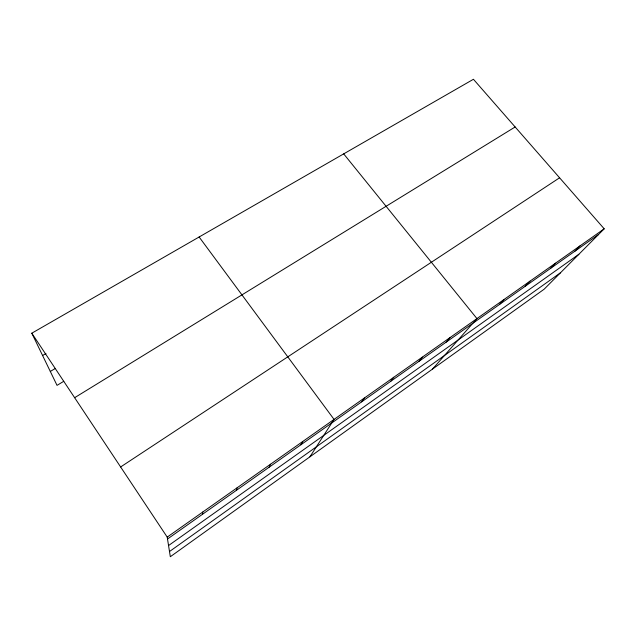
<?xml version="1.0" encoding="UTF-8"?>
<svg xmlns="http://www.w3.org/2000/svg" width="636" height="636" viewBox="0 0 636 636"><rect width="100%" height="100%" fill="white"/><g stroke="black" fill="none" stroke-linecap="round" stroke-linejoin="round"><path stroke-width="0.95" d="M202.487 514.293L202.781 512.02M236.354 490.372L237.196 487.74M269.147 467.206L270.507 464.232M300.931 444.747L302.776 441.471M309.907 456.831L334.051 419.402L199.124 236.99M361.638 401.857L364.372 398.017M390.647 381.362L393.779 377.267M418.814 361.463L422.32 357.13M446.17 342.136L450.034 337.581M432.512 369.087L476.944 318.596L343.694 153.872M499.363 304.557L503.879 299.588M525.225 286.287L530.042 281.136M550.363 268.527L555.459 263.201M574.809 251.26L580.167 245.766M604.2 228.817L544.154 289.197L170.321 556.723L167.212 537.11L31.8 333.2L473.438 79.277L604.2 228.817L167.212 537.11M169.494 551.531L560.459 272.796M168.548 545.553L578.887 254.273M167.514 539.002L598.587 234.461M120.633 466.967L559.585 177.794M74.635 397.699L515.144 126.977M63.759 381.306L57.033 385.368L31.8 333.2M50.3 371.456L55.34 368.459M42.588 355.516L45.967 353.529"/></g></svg>
